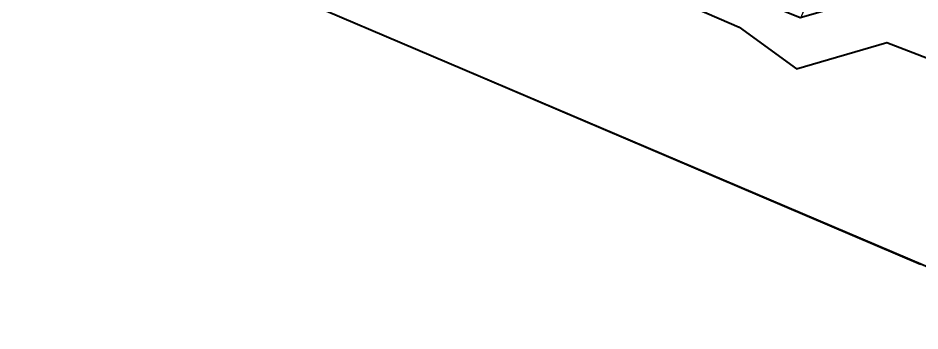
# Model space of a CAD drawing. Header units: millimetres. Extents: x 579832 to 917290, y 449831 to 1452191.
# Drawn here: x 581675.6 to 581924.3, y 450181.3 to 450267.7 of the extents above; entities that cross this region are included whole.
import ezdxf

# ---------------------------------------------------------------- set-up
doc = ezdxf.new("R2010")
doc.units = ezdxf.units.MM
doc.header["$LTSCALE"] = 10
doc.layers.add('end maj 26 02 2021', color=7, linetype='Continuous')

msp = doc.modelspace()

# ---------------------------------------------------------------- linework, layer by layer
at = {"layer": 'end maj 26 02 2021', "color": 3, "linetype": 'ByBlock', "lineweight": 40, "ltscale": 0.0014, "flags": 128}
for points in [[(581967.73, 450181.32), (581705.09, 450293.35), (581685.9, 450302.78), (581630.64, 450299.77), (581594.74, 450389.15), (581574.47, 450426.87), (581514.42, 450777.63), (581492.15, 450842.13), (581513.07, 450890.1), (581513.13, 450890.08), (581510.27, 450917.01), (581436.81, 451028.2)], [(581972.49, 450253.28), (581916.21, 450274.92), (581891.3, 450267.7), (581818.08, 450297.48), (581777.79, 450306.91), (581770.41, 450300.85), (581811.23, 450292.22), (581832.93, 450277.77), (581851.14, 450275.36), (581874.44, 450265.2), (581890.24, 450253.7), (581915.15, 450260.92), (581971.55, 450239.23)]]:
    msp.add_lwpolyline(points, dxfattribs=at)
at = {"layer": 'end maj 26 02 2021', "color": 1, "linetype": 'ByBlock', "lineweight": -3, "ltscale": 0.0014, "flags": 128}
for points in [[(581967.73, 450181.32), (581705.09, 450293.35), (581685.9, 450302.78), (581630.64, 450299.77), (581594.74, 450389.15), (581574.47, 450426.87), (581514.42, 450777.63), (581492.15, 450842.13), (581513.07, 450890.1), (581513.13, 450890.08), (581510.27, 450917.01), (581436.81, 451028.2)], [(581967.73, 450181.32), (581705.09, 450293.35), (581685.9, 450302.78), (581630.64, 450299.77), (581594.74, 450389.15), (581574.47, 450426.87), (581514.42, 450777.63), (581492.15, 450842.13), (581513.07, 450890.1), (581513.13, 450890.08), (581510.27, 450917.01), (581436.81, 451028.2)], [(581924.5, 450199.59), (581705.08, 450293.35), (581685.81, 450302.77), (581630.68, 450299.7), (581594.78, 450389.09), (581574.51, 450426.83), (581514.47, 450777.56)], [(581924.5, 450199.59), (581705.08, 450293.35), (581685.81, 450302.77), (581630.68, 450299.7), (581594.78, 450389.09), (581574.51, 450426.83), (581514.47, 450777.56)], [(581825.08, 450674.97), (581806.04, 450548.86), (581767.9, 450536.46), (581776.56, 450523.81), (581841.09, 450359.12), (581846.06, 450310.17), (581902.14, 450292.82), (581891.34, 450267.64), (581818.13, 450297.41), (581777.84, 450306.84), (581770.45, 450300.79), (581811.28, 450292.15), (581832.97, 450277.71), (581851.18, 450275.3), (581874.48, 450265.13), (581890.28, 450253.63), (581915.19, 450260.85), (581939.36, 450251.56)], [(581825.08, 450674.97), (581806.04, 450548.86), (581767.9, 450536.46), (581776.56, 450523.81), (581841.09, 450359.12), (581846.06, 450310.17), (581902.14, 450292.82), (581891.34, 450267.64), (581818.13, 450297.41), (581777.84, 450306.84), (581770.45, 450300.79), (581811.28, 450292.15), (581832.97, 450277.71), (581851.18, 450275.3), (581874.48, 450265.13), (581890.28, 450253.63), (581915.19, 450260.85), (581939.36, 450251.56)], [(581972.49, 450253.28), (581916.21, 450274.92), (581891.3, 450267.7), (581818.08, 450297.48), (581777.79, 450306.91), (581770.41, 450300.85), (581811.23, 450292.22), (581832.93, 450277.77), (581851.14, 450275.36), (581874.44, 450265.2), (581890.24, 450253.7), (581915.15, 450260.92), (581971.55, 450239.23)], [(581972.49, 450253.28), (581916.21, 450274.92), (581891.3, 450267.7), (581818.08, 450297.48), (581777.79, 450306.91), (581770.41, 450300.85), (581811.23, 450292.22), (581832.93, 450277.77), (581851.14, 450275.36), (581874.44, 450265.2), (581890.24, 450253.7), (581915.15, 450260.92), (581971.55, 450239.23)]]:
    msp.add_lwpolyline(points, dxfattribs=at)

doc.saveas('drawing.dxf')
